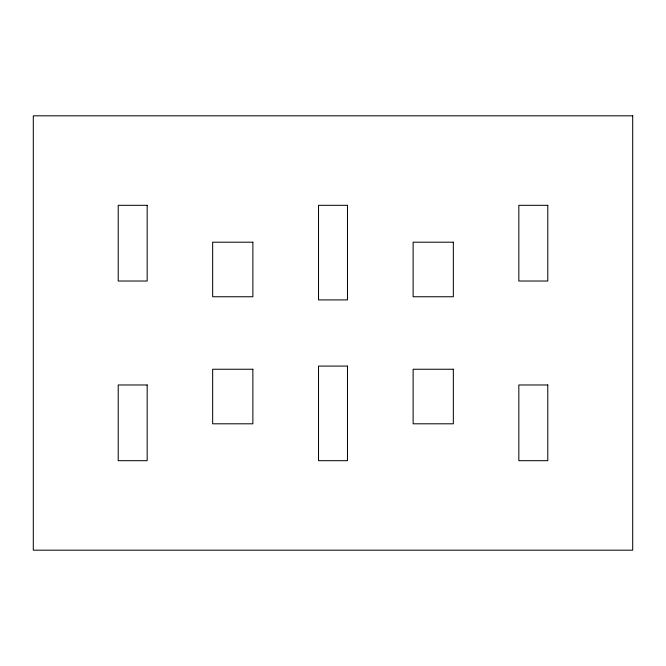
<?xml version="1.0" encoding="UTF-8"?>
<svg xmlns="http://www.w3.org/2000/svg" width="666" height="666" viewBox="0 0 666 666"><rect width="100%" height="100%" fill="white"/><g stroke="black" fill="none" stroke-linecap="round" stroke-linejoin="round"><path stroke-width="1" d="M632.7 115.817L33.3 115.817L33.3 550.183L632.7 550.183L632.7 115.817M147.169 205.311L118.215 205.311L118.215 281.027L147.169 281.027L147.169 205.311M347.477 205.311L318.523 205.311L318.523 299.916L347.477 299.916L347.477 205.311M547.785 205.311L518.831 205.311L518.831 281.027L547.785 281.027L547.785 205.311M252.872 242.199L212.662 242.199L212.662 296.753L252.872 296.753L252.872 242.199M453.338 242.199L413.128 242.199L413.128 296.753L453.338 296.753L453.338 242.199M347.477 366.084L318.523 366.084L318.523 460.689L347.477 460.689L347.477 366.084M252.872 369.247L212.662 369.247L212.662 423.801L252.872 423.801L252.872 369.247M453.338 369.247L413.128 369.247L413.128 423.801L453.338 423.801L453.338 369.247M147.169 384.973L118.215 384.973L118.215 460.689L147.169 460.689L147.169 384.973M547.785 384.973L518.831 384.973L518.831 460.689L547.785 460.689L547.785 384.973"/></g></svg>
